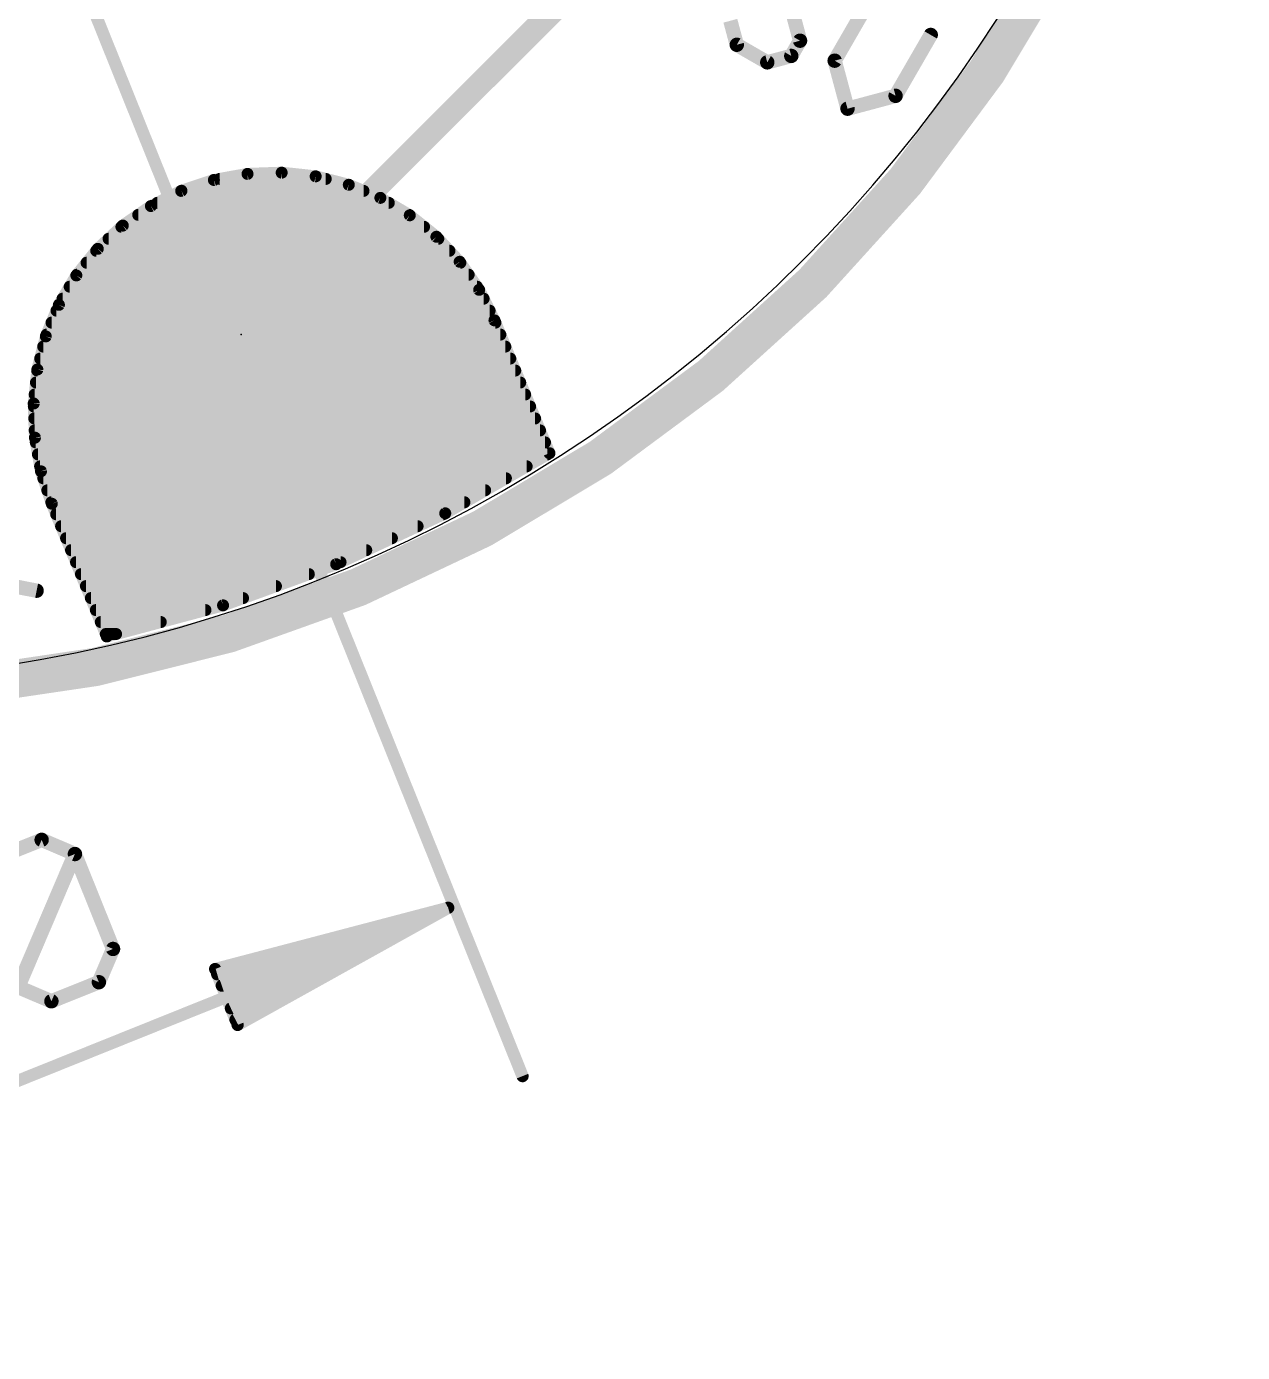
# Model space of a CAD drawing. Extents: x -22.8 to 21.3, y -24.2 to 20.5.
# Drawn here: x 2.55 to 15.44, y -22.35 to -8.29 of the extents above; entities that cross this region are included whole.
import ezdxf

# ---------------------------------------------------------------- set-up
doc = ezdxf.new("R2010")
doc.units = 0
for name, color, linetype in [('1', 12, 'CONTINUOUS'), ('16', 132, 'CONTINUOUS'), ('17', 110, 'CONTINUOUS'), ('20', 53, 'CONTINUOUS'), ('21', 40, 'CONTINUOUS'), ('23', 53, 'CONTINUOUS'), ('47', 253, 'CONTINUOUS')]:
    doc.layers.add(name, color=color, linetype=linetype)

# ---------------------------------------------------------------- blocks, each defined once
blk = doc.blocks.new('ROUNDP')
at = {"const_width": 0.5}
blk.add_lwpolyline([(0, -0.25, 1), (0, 0.25, 1), (0, -0.25)], format="xyb", dxfattribs=at)

msp = doc.modelspace()

# ---------------------------------------------------------------- linework, layer by layer
at = {"layer": '1', "const_width": 0.127}
for points in [[(4.8947, -9.8529), (4.538, -9.9172)], [(4.6003, -9.906), (5.7242, -9.906)], [(5.2569, -9.8399), (4.8947, -9.8529)], [(5.6172, -9.8787), (5.2569, -9.8399)], [(5.9683, -9.9683), (5.6172, -9.8787)], [(4.1942, -10.0317), (3.8701, -10.1939)], [(4.1915, -10.033), (6.1245, -10.033)], [(4.538, -9.9172), (4.1942, -10.0317)], [(6.3032, -10.107), (5.9683, -9.9683)], [(3.9378, -10.16), (6.3925, -10.16)], [(6.6148, -10.2919), (6.3032, -10.107)], [(3.8701, -10.1939), (3.5724, -10.4006)], [(3.736, -10.287), (6.6065, -10.287)], [(6.897, -10.5193), (6.6148, -10.2919)], [(3.5724, -10.4006), (3.3072, -10.6475)], [(3.558, -10.414), (6.7663, -10.414)], [(3.4216, -10.541), (6.9172, -10.541)], [(7.144, -10.7846), (6.897, -10.5193)], [(3.3072, -10.6475), (3.0798, -10.9297)], [(3.2907, -10.668), (7.0354, -10.668)], [(3.1884, -10.795), (7.1512, -10.795)], [(7.3506, -11.0822), (7.144, -10.7846)], [(3.0798, -10.9297), (2.8949, -11.2414)], [(3.086, -10.922), (7.2394, -10.922)], [(3.009, -11.049), (7.3276, -11.049)], [(7.5129, -11.4063), (7.3506, -11.0822)], [(2.8949, -11.2414), (2.7562, -11.5762)], [(2.8694, -11.303), (7.4611, -11.303)], [(2.9337, -11.176), (7.3976, -11.176)], [(2.8167, -11.43), (7.5227, -11.43)], [(8.0961, -12.8143), (7.5129, -11.4063)], [(2.7562, -11.5762), (2.6666, -11.9273)], [(2.7641, -11.557), (7.5753, -11.557)], [(2.7287, -11.684), (7.6279, -11.684)], [(2.6963, -11.811), (7.6805, -11.811)], [(2.6666, -11.9273), (2.6278, -12.2877)], [(2.6654, -11.938), (7.7331, -11.938)], [(2.6518, -12.065), (7.7857, -12.065)], [(2.6278, -12.2877), (2.6408, -12.6498)], [(2.6381, -12.192), (7.8383, -12.192)], [(2.6289, -12.319), (7.8909, -12.319)], [(2.6335, -12.446), (7.9435, -12.446)], [(2.638, -12.573), (7.9961, -12.573)], [(2.6408, -12.6498), (2.7051, -13.0065)], [(2.6498, -12.7), (8.0487, -12.7)], [(2.6727, -12.827), (8.0741, -12.827)], [(6.991, -13.4523), (8.0961, -12.8143)], [(2.6956, -12.954), (7.8541, -12.954)], [(2.7051, -13.0065), (2.8196, -13.3503)], [(2.7299, -13.081), (7.6341, -13.081)], [(2.7722, -13.208), (7.4142, -13.208)], [(2.8144, -13.335), (7.1942, -13.335)], [(2.8196, -13.3503), (3.4028, -14.7583)], [(2.8658, -13.462), (6.9702, -13.462)], [(5.8345, -13.9916), (6.991, -13.4523)], [(2.9184, -13.589), (6.6979, -13.589)], [(2.971, -13.716), (6.4255, -13.716)], [(3.0236, -13.843), (6.1532, -13.843)], [(3.0762, -13.97), (5.8808, -13.97)], [(3.1288, -14.097), (5.5449, -14.097)], [(4.6353, -14.4281), (5.8345, -13.9916)], [(3.1814, -14.224), (5.196, -14.224)], [(3.234, -14.351), (4.8471, -14.351)], [(3.2866, -14.478), (4.449, -14.478)], [(3.4028, -14.7583), (4.6353, -14.4281)], [(3.3392, -14.605), (3.975, -14.605)], [(3.3919, -14.732), (3.501, -14.732)]]:
    msp.add_lwpolyline(points, dxfattribs=at)
at = {"layer": '1', "const_width": 0.0635}
for points in [[(4.6003, -9.8742, 1), (4.6003, -9.9378)], [(4.8936, -9.8211, 1), (4.8958, -9.8846)], [(4.9003, -9.8841, 1), (4.8891, -9.8216)], [(5.2603, -9.8084, 1), (5.2535, -9.8715)], [(5.258, -9.8717, 1), (5.2557, -9.8082)], [(5.625, -9.8479, 1), (5.6093, -9.9094)], [(5.6138, -9.9103, 1), (5.6206, -9.8471)], [(5.7242, -9.9378, 1), (5.7242, -9.8742)], [(4.1915, -10.0013, 1), (4.1915, -10.0648)], [(4.1842, -10.0015, 1), (4.2042, -10.0618)], [(4.2084, -10.0601, 1), (4.18, -10.0033)], [(4.5324, -9.886, 1), (4.5437, -9.9485)], [(4.5481, -9.9474, 1), (4.528, -9.8871)], [(5.9805, -9.939, 1), (5.9562, -9.9976)], [(5.9605, -9.9991, 1), (5.9762, -9.9375)], [(6.1245, -10.0648, 1), (6.1245, -10.0013)], [(3.9378, -10.1282, 1), (3.9378, -10.1918)], [(6.3194, -10.0797, 1), (6.287, -10.1343)], [(6.291, -10.1363, 1), (6.3153, -10.0777)], [(6.3925, -10.1918, 1), (6.3925, -10.1282)], [(3.736, -10.2553, 1), (3.736, -10.3188)], [(3.8559, -10.1655, 1), (3.8843, -10.2223)], [(3.8882, -10.22, 1), (3.852, -10.1678)], [(6.6347, -10.2672, 1), (6.5949, -10.3166)], [(6.5986, -10.3192, 1), (6.631, -10.2646)], [(6.6065, -10.3188, 1), (6.6065, -10.2553)], [(3.558, -10.3822, 1), (3.558, -10.4458)], [(3.5543, -10.3745, 1), (3.5905, -10.4267)], [(3.5941, -10.4238, 1), (3.5508, -10.3773)], [(6.7663, -10.4458, 1), (6.7663, -10.3822)], [(3.4216, -10.5092, 1), (3.4216, -10.5728)], [(6.9202, -10.4977, 1), (6.8738, -10.541)], [(6.8771, -10.544, 1), (6.9169, -10.4946)], [(6.9172, -10.5728, 1), (6.9172, -10.5092)], [(3.2907, -10.6363, 1), (3.2907, -10.6998)], [(3.2856, -10.6243, 1), (3.3288, -10.6708)], [(3.3319, -10.6674, 1), (3.2825, -10.6276)], [(7.0354, -10.6998, 1), (7.0354, -10.6363)], [(3.1884, -10.7632, 1), (3.1884, -10.8268)], [(7.17, -10.7664, 1), (7.1179, -10.8027)], [(7.1207, -10.8062, 1), (7.1672, -10.7629)], [(7.1512, -10.8268, 1), (7.1512, -10.7632)], [(3.0551, -10.9098, 1), (3.1045, -10.9496)], [(3.1071, -10.9459, 1), (3.0525, -10.9135)], [(3.086, -10.8902, 1), (3.086, -10.9538)], [(7.2394, -10.9538, 1), (7.2394, -10.8902)], [(3.009, -11.0173, 1), (3.009, -11.0808)], [(7.379, -11.068, 1), (7.3222, -11.0965)], [(7.3246, -11.1004, 1), (7.3767, -11.0641)], [(7.3276, -11.0808, 1), (7.3276, -11.0173)], [(2.8694, -11.2713, 1), (2.8694, -11.3348)], [(2.8676, -11.2252, 1), (2.9222, -11.2576)], [(2.9242, -11.2535, 1), (2.8655, -11.2292)], [(2.9337, -11.1442, 1), (2.9337, -11.2078)], [(7.3976, -11.2078, 1), (7.3976, -11.1442)], [(7.4611, -11.3348, 1), (7.4611, -11.2713)], [(2.8167, -11.3982, 1), (2.8167, -11.4618)], [(7.5422, -11.3942, 1), (7.4835, -11.4185)], [(7.4845, -11.4205, 1), (7.5413, -11.3921)], [(7.5227, -11.4618, 1), (7.5227, -11.3982)], [(2.7869, -11.584, 1), (2.7254, -11.5683)], [(2.7641, -11.5252, 1), (2.7641, -11.5888)], [(7.5753, -11.5888, 1), (7.5753, -11.5252)], [(2.7287, -11.6523, 1), (2.7287, -11.7158)], [(2.7269, -11.564, 1), (2.7855, -11.5883)], [(7.6279, -11.7158, 1), (7.6279, -11.6523)], [(2.6963, -11.7792, 1), (2.6963, -11.8428)], [(7.6805, -11.8428, 1), (7.6805, -11.7792)], [(2.6654, -11.9063, 1), (2.6654, -11.9698)], [(2.6358, -11.9195, 1), (2.6973, -11.9352)], [(2.6981, -11.9307, 1), (2.635, -11.9239)], [(7.7331, -11.9698, 1), (7.7331, -11.9063)], [(2.6518, -12.0333, 1), (2.6518, -12.0968)], [(7.7857, -12.0968, 1), (7.7857, -12.0333)], [(2.6596, -12.2865, 1), (2.5961, -12.2888)], [(2.6381, -12.1602, 1), (2.6381, -12.2238)], [(7.8383, -12.2238, 1), (7.8383, -12.1602)], [(2.5963, -12.2843, 1), (2.6594, -12.2911)], [(2.6289, -12.2873, 1), (2.6289, -12.3508)], [(7.8909, -12.3508, 1), (7.8909, -12.2873)], [(2.6335, -12.4142, 1), (2.6335, -12.4778)], [(2.638, -12.5412, 1), (2.638, -12.6048)], [(7.9435, -12.4778, 1), (7.9435, -12.4142)], [(7.9961, -12.6048, 1), (7.9961, -12.5412)], [(2.672, -12.6442, 1), (2.6095, -12.6555)], [(2.609, -12.651, 1), (2.6725, -12.6487)], [(2.6498, -12.6683, 1), (2.6498, -12.7318)], [(8.0487, -12.7318, 1), (8.0487, -12.6683)], [(2.6727, -12.7952, 1), (2.6727, -12.8588)], [(8.0667, -12.8265, 1), (8.1254, -12.8022)], [(8.0741, -12.8588, 1), (8.0741, -12.7952)], [(8.1119, -12.8418, 1), (8.0802, -12.7868)], [(2.6956, -12.9223, 1), (2.6956, -12.9858)], [(7.8541, -12.9858, 1), (7.8541, -12.9223)], [(2.7352, -12.9965, 1), (2.675, -13.0165)], [(2.6739, -13.0121, 1), (2.7363, -13.0009)], [(2.7299, -13.0493, 1), (2.7299, -13.1128)], [(7.6341, -13.1128, 1), (7.6341, -13.0493)], [(2.7722, -13.1762, 1), (2.7722, -13.2398)], [(7.4142, -13.2398, 1), (7.4142, -13.1762)], [(2.8144, -13.3033, 1), (2.8144, -13.3668)], [(2.8489, -13.3382, 1), (2.7902, -13.3625)], [(2.7894, -13.3604, 1), (2.8497, -13.3403)], [(7.1942, -13.3668, 1), (7.1942, -13.3033)], [(2.8658, -13.4303, 1), (2.8658, -13.4938)], [(6.9751, -13.4248, 1), (7.0068, -13.4798)], [(6.9702, -13.4938, 1), (6.9702, -13.4303)], [(7.0044, -13.4811, 1), (6.9775, -13.4236)], [(2.9184, -13.5572, 1), (2.9184, -13.6208)], [(6.6979, -13.6208, 1), (6.6979, -13.5572)], [(2.971, -13.6843, 1), (2.971, -13.7478)], [(3.0236, -13.8112, 1), (3.0236, -13.8748)], [(6.1532, -13.8748, 1), (6.1532, -13.8112)], [(6.4255, -13.7478, 1), (6.4255, -13.6843)], [(3.0762, -13.9383, 1), (3.0762, -14.0018)], [(5.8808, -14.0018, 1), (5.8808, -13.9383)], [(3.1288, -14.0653, 1), (3.1288, -14.1288)], [(5.5449, -14.1288, 1), (5.5449, -14.0653)], [(5.821, -13.9628, 1), (5.8479, -14.0204)], [(5.8453, -14.0215, 1), (5.8236, -13.9618)], [(3.1814, -14.1922, 1), (3.1814, -14.2558)], [(5.196, -14.2558, 1), (5.196, -14.1922)], [(3.234, -14.3193, 1), (3.234, -14.3828)], [(4.8471, -14.3828, 1), (4.8471, -14.3193)], [(3.2866, -14.4463, 1), (3.2866, -14.5098)], [(4.449, -14.5098, 1), (4.449, -14.4463)], [(4.6245, -14.3982, 1), (4.6462, -14.4579)], [(4.6436, -14.4587, 1), (4.6271, -14.3974)], [(3.3392, -14.5732, 1), (3.3392, -14.6368)], [(3.975, -14.6368, 1), (3.975, -14.5732)], [(3.3919, -14.7003, 1), (3.3919, -14.7638)], [(3.3945, -14.7277, 1), (3.411, -14.789)], [(3.3734, -14.7705, 1), (3.4321, -14.7462)], [(3.501, -14.7638, 1), (3.501, -14.7003)]]:
    msp.add_lwpolyline(points, format="xyb", dxfattribs=at)
at = {"layer": '16'}
for points, const_width in [([(0.381, -15.367, 0.4142), (15.24, -0.508)], 0.4064), ([(4.6003, -9.8742, 1), (4.6003, -9.9378)], 0.0635), ([(4.8936, -9.8211, 1), (4.8958, -9.8846)], 0.0635), ([(4.9003, -9.8841, 1), (4.8891, -9.8216)], 0.0635), ([(5.2603, -9.8084, 1), (5.2535, -9.8715)], 0.0635), ([(5.258, -9.8717, 1), (5.2557, -9.8082)], 0.0635), ([(5.625, -9.8479, 1), (5.6093, -9.9094)], 0.0635), ([(5.6138, -9.9103, 1), (5.6206, -9.8471)], 0.0635), ([(5.7242, -9.9378, 1), (5.7242, -9.8742)], 0.0635), ([(4.1915, -10.0013, 1), (4.1915, -10.0648)], 0.0635), ([(4.1842, -10.0015, 1), (4.2042, -10.0618)], 0.0635), ([(4.2084, -10.0601, 1), (4.18, -10.0033)], 0.0635), ([(4.5324, -9.886, 1), (4.5437, -9.9485)], 0.0635), ([(4.5481, -9.9474, 1), (4.528, -9.8871)], 0.0635), ([(5.9805, -9.939, 1), (5.9562, -9.9976)], 0.0635), ([(5.9605, -9.9991, 1), (5.9762, -9.9375)], 0.0635), ([(6.1245, -10.0648, 1), (6.1245, -10.0013)], 0.0635), ([(3.9378, -10.1282, 1), (3.9378, -10.1918)], 0.0635), ([(6.3194, -10.0797, 1), (6.287, -10.1343)], 0.0635), ([(6.291, -10.1363, 1), (6.3153, -10.0777)], 0.0635), ([(6.3925, -10.1918, 1), (6.3925, -10.1282)], 0.0635), ([(3.736, -10.2553, 1), (3.736, -10.3188)], 0.0635), ([(3.8559, -10.1655, 1), (3.8843, -10.2223)], 0.0635), ([(3.8882, -10.22, 1), (3.852, -10.1678)], 0.0635), ([(6.6347, -10.2672, 1), (6.5949, -10.3166)], 0.0635), ([(6.5986, -10.3192, 1), (6.631, -10.2646)], 0.0635), ([(6.6065, -10.3188, 1), (6.6065, -10.2553)], 0.0635), ([(3.558, -10.3822, 1), (3.558, -10.4458)], 0.0635), ([(3.5543, -10.3745, 1), (3.5905, -10.4267)], 0.0635), ([(3.5941, -10.4238, 1), (3.5508, -10.3773)], 0.0635), ([(6.7663, -10.4458, 1), (6.7663, -10.3822)], 0.0635), ([(3.4216, -10.5092, 1), (3.4216, -10.5728)], 0.0635), ([(6.9202, -10.4977, 1), (6.8738, -10.541)], 0.0635), ([(6.8771, -10.544, 1), (6.9169, -10.4946)], 0.0635), ([(6.9172, -10.5728, 1), (6.9172, -10.5092)], 0.0635), ([(3.2907, -10.6363, 1), (3.2907, -10.6998)], 0.0635), ([(3.2856, -10.6243, 1), (3.3288, -10.6708)], 0.0635), ([(3.3319, -10.6674, 1), (3.2825, -10.6276)], 0.0635), ([(7.0354, -10.6998, 1), (7.0354, -10.6363)], 0.0635), ([(3.1884, -10.7632, 1), (3.1884, -10.8268)], 0.0635), ([(7.17, -10.7664, 1), (7.1179, -10.8027)], 0.0635), ([(7.1207, -10.8062, 1), (7.1672, -10.7629)], 0.0635), ([(7.1512, -10.8268, 1), (7.1512, -10.7632)], 0.0635), ([(3.0551, -10.9098, 1), (3.1045, -10.9496)], 0.0635), ([(3.1071, -10.9459, 1), (3.0525, -10.9135)], 0.0635), ([(3.086, -10.8902, 1), (3.086, -10.9538)], 0.0635), ([(7.2394, -10.9538, 1), (7.2394, -10.8902)], 0.0635), ([(3.009, -11.0173, 1), (3.009, -11.0808)], 0.0635), ([(7.379, -11.068, 1), (7.3222, -11.0965)], 0.0635), ([(7.3246, -11.1004, 1), (7.3767, -11.0641)], 0.0635), ([(7.3276, -11.0808, 1), (7.3276, -11.0173)], 0.0635), ([(2.8694, -11.2713, 1), (2.8694, -11.3348)], 0.0635), ([(2.8676, -11.2252, 1), (2.9222, -11.2576)], 0.0635), ([(2.9242, -11.2535, 1), (2.8655, -11.2292)], 0.0635), ([(2.9337, -11.1442, 1), (2.9337, -11.2078)], 0.0635), ([(7.3976, -11.2078, 1), (7.3976, -11.1442)], 0.0635), ([(7.4611, -11.3348, 1), (7.4611, -11.2713)], 0.0635), ([(2.8167, -11.3982, 1), (2.8167, -11.4618)], 0.0635), ([(4.8895, -11.43, 1), (4.7625, -11.43)], 0.127), ([(4.7811, -11.3851, 1), (4.8709, -11.4749)], 0.127), ([(7.5422, -11.3942, 1), (7.4835, -11.4185)], 0.0635), ([(7.4845, -11.4205, 1), (7.5413, -11.3921)], 0.0635), ([(7.5227, -11.4618, 1), (7.5227, -11.3982)], 0.0635), ([(2.7869, -11.584, 1), (2.7254, -11.5683)], 0.0635), ([(2.7641, -11.5252, 1), (2.7641, -11.5888)], 0.0635), ([(4.7625, -11.557, 1), (4.8895, -11.557)], 0.127), ([(7.5753, -11.5888, 1), (7.5753, -11.5252)], 0.0635), ([(2.7287, -11.6523, 1), (2.7287, -11.7158)], 0.0635), ([(2.7269, -11.564, 1), (2.7855, -11.5883)], 0.0635), ([(7.6279, -11.7158, 1), (7.6279, -11.6523)], 0.0635), ([(2.6963, -11.7792, 1), (2.6963, -11.8428)], 0.0635), ([(7.6805, -11.8428, 1), (7.6805, -11.7792)], 0.0635), ([(2.6654, -11.9063, 1), (2.6654, -11.9698)], 0.0635), ([(2.6358, -11.9195, 1), (2.6973, -11.9352)], 0.0635), ([(2.6981, -11.9307, 1), (2.635, -11.9239)], 0.0635), ([(7.7331, -11.9698, 1), (7.7331, -11.9063)], 0.0635), ([(2.6518, -12.0333, 1), (2.6518, -12.0968)], 0.0635), ([(7.7857, -12.0968, 1), (7.7857, -12.0333)], 0.0635), ([(2.6596, -12.2865, 1), (2.5961, -12.2888)], 0.0635), ([(2.6381, -12.1602, 1), (2.6381, -12.2238)], 0.0635), ([(7.8383, -12.2238, 1), (7.8383, -12.1602)], 0.0635), ([(2.5963, -12.2843, 1), (2.6594, -12.2911)], 0.0635), ([(2.6289, -12.2873, 1), (2.6289, -12.3508)], 0.0635), ([(7.8909, -12.3508, 1), (7.8909, -12.2873)], 0.0635), ([(2.6335, -12.4142, 1), (2.6335, -12.4778)], 0.0635), ([(2.638, -12.5412, 1), (2.638, -12.6048)], 0.0635), ([(7.9435, -12.4778, 1), (7.9435, -12.4142)], 0.0635), ([(7.9961, -12.6048, 1), (7.9961, -12.5412)], 0.0635), ([(2.672, -12.6442, 1), (2.6095, -12.6555)], 0.0635), ([(2.609, -12.651, 1), (2.6725, -12.6487)], 0.0635), ([(2.6498, -12.6683, 1), (2.6498, -12.7318)], 0.0635), ([(8.0487, -12.7318, 1), (8.0487, -12.6683)], 0.0635), ([(2.6727, -12.7952, 1), (2.6727, -12.8588)], 0.0635), ([(8.0667, -12.8265, 1), (8.1254, -12.8022)], 0.0635), ([(8.0741, -12.8588, 1), (8.0741, -12.7952)], 0.0635), ([(8.1119, -12.8418, 1), (8.0802, -12.7868)], 0.0635), ([(2.6956, -12.9223, 1), (2.6956, -12.9858)], 0.0635), ([(7.8541, -12.9858, 1), (7.8541, -12.9223)], 0.0635), ([(2.7352, -12.9965, 1), (2.675, -13.0165)], 0.0635), ([(2.6739, -13.0121, 1), (2.7363, -13.0009)], 0.0635), ([(2.7299, -13.0493, 1), (2.7299, -13.1128)], 0.0635), ([(7.6341, -13.1128, 1), (7.6341, -13.0493)], 0.0635), ([(2.7722, -13.1762, 1), (2.7722, -13.2398)], 0.0635), ([(7.4142, -13.2398, 1), (7.4142, -13.1762)], 0.0635), ([(2.8144, -13.3033, 1), (2.8144, -13.3668)], 0.0635), ([(2.8489, -13.3382, 1), (2.7902, -13.3625)], 0.0635), ([(2.7894, -13.3604, 1), (2.8497, -13.3403)], 0.0635), ([(7.1942, -13.3668, 1), (7.1942, -13.3033)], 0.0635), ([(2.8658, -13.4303, 1), (2.8658, -13.4938)], 0.0635), ([(6.9751, -13.4248, 1), (7.0068, -13.4798)], 0.0635), ([(6.9702, -13.4938, 1), (6.9702, -13.4303)], 0.0635), ([(7.0044, -13.4811, 1), (6.9775, -13.4236)], 0.0635), ([(2.9184, -13.5572, 1), (2.9184, -13.6208)], 0.0635), ([(6.6979, -13.6208, 1), (6.6979, -13.5572)], 0.0635), ([(2.971, -13.6843, 1), (2.971, -13.7478)], 0.0635), ([(3.0236, -13.8112, 1), (3.0236, -13.8748)], 0.0635), ([(6.1532, -13.8748, 1), (6.1532, -13.8112)], 0.0635), ([(6.4255, -13.7478, 1), (6.4255, -13.6843)], 0.0635), ([(3.0762, -13.9383, 1), (3.0762, -14.0018)], 0.0635), ([(5.8808, -14.0018, 1), (5.8808, -13.9383)], 0.0635), ([(3.1288, -14.0653, 1), (3.1288, -14.1288)], 0.0635), ([(5.5449, -14.1288, 1), (5.5449, -14.0653)], 0.0635), ([(5.821, -13.9628, 1), (5.8479, -14.0204)], 0.0635), ([(5.8453, -14.0215, 1), (5.8236, -13.9618)], 0.0635), ([(3.1814, -14.1922, 1), (3.1814, -14.2558)], 0.0635), ([(5.196, -14.2558, 1), (5.196, -14.1922)], 0.0635), ([(3.234, -14.3193, 1), (3.234, -14.3828)], 0.0635), ([(4.8471, -14.3828, 1), (4.8471, -14.3193)], 0.0635), ([(3.2866, -14.4463, 1), (3.2866, -14.5098)], 0.0635), ([(4.449, -14.5098, 1), (4.449, -14.4463)], 0.0635), ([(4.6245, -14.3982, 1), (4.6462, -14.4579)], 0.0635), ([(4.6436, -14.4587, 1), (4.6271, -14.3974)], 0.0635), ([(3.3392, -14.5732, 1), (3.3392, -14.6368)], 0.0635), ([(3.975, -14.6368, 1), (3.975, -14.5732)], 0.0635), ([(3.3919, -14.7003, 1), (3.3919, -14.7638)], 0.0635), ([(3.3945, -14.7277, 1), (3.411, -14.789)], 0.0635), ([(3.3734, -14.7705, 1), (3.4321, -14.7462)], 0.0635), ([(3.501, -14.7638, 1), (3.501, -14.7003)], 0.0635)]:
    msp.add_lwpolyline(points, format="xyb", dxfattribs=dict(at, const_width=const_width))
for points, const_width in [([(8.636, -7.62), (4.826, -11.43)], 0.254), ([(4.8947, -9.8529), (4.538, -9.9172)], 0.127), ([(4.6003, -9.906), (5.7242, -9.906)], 0.127), ([(5.2569, -9.8399), (4.8947, -9.8529)], 0.127), ([(5.6172, -9.8787), (5.2569, -9.8399)], 0.127), ([(5.9683, -9.9683), (5.6172, -9.8787)], 0.127), ([(4.1942, -10.0317), (3.8701, -10.1939)], 0.127), ([(4.1915, -10.033), (6.1245, -10.033)], 0.127), ([(4.538, -9.9172), (4.1942, -10.0317)], 0.127), ([(6.3032, -10.107), (5.9683, -9.9683)], 0.127), ([(3.9378, -10.16), (6.3925, -10.16)], 0.127), ([(6.6148, -10.2919), (6.3032, -10.107)], 0.127), ([(3.8701, -10.1939), (3.5724, -10.4006)], 0.127), ([(3.736, -10.287), (6.6065, -10.287)], 0.127), ([(6.897, -10.5193), (6.6148, -10.2919)], 0.127), ([(3.5724, -10.4006), (3.3072, -10.6475)], 0.127), ([(3.558, -10.414), (6.7663, -10.414)], 0.127), ([(3.4216, -10.541), (6.9172, -10.541)], 0.127), ([(7.144, -10.7846), (6.897, -10.5193)], 0.127), ([(3.3072, -10.6475), (3.0798, -10.9297)], 0.127), ([(3.2907, -10.668), (7.0354, -10.668)], 0.127), ([(3.1884, -10.795), (7.1512, -10.795)], 0.127), ([(7.3506, -11.0822), (7.144, -10.7846)], 0.127), ([(3.0798, -10.9297), (2.8949, -11.2414)], 0.127), ([(3.086, -10.922), (7.2394, -10.922)], 0.127), ([(3.009, -11.049), (7.3276, -11.049)], 0.127), ([(7.5129, -11.4063), (7.3506, -11.0822)], 0.127), ([(2.8949, -11.2414), (2.7562, -11.5762)], 0.127), ([(2.8694, -11.303), (7.4611, -11.303)], 0.127), ([(2.9337, -11.176), (7.3976, -11.176)], 0.127), ([(2.8167, -11.43), (7.5227, -11.43)], 0.127), ([(4.826, -11.43), (4.826, -11.557)], 0.254), ([(8.0961, -12.8143), (7.5129, -11.4063)], 0.127), ([(2.7562, -11.5762), (2.6666, -11.9273)], 0.127), ([(2.7641, -11.557), (7.5753, -11.557)], 0.127), ([(2.7287, -11.684), (7.6279, -11.684)], 0.127), ([(2.6963, -11.811), (7.6805, -11.811)], 0.127), ([(2.6666, -11.9273), (2.6278, -12.2877)], 0.127), ([(2.6654, -11.938), (7.7331, -11.938)], 0.127), ([(2.6518, -12.065), (7.7857, -12.065)], 0.127), ([(2.6278, -12.2877), (2.6408, -12.6498)], 0.127), ([(2.6381, -12.192), (7.8383, -12.192)], 0.127), ([(2.6289, -12.319), (7.8909, -12.319)], 0.127), ([(2.6335, -12.446), (7.9435, -12.446)], 0.127), ([(2.638, -12.573), (7.9961, -12.573)], 0.127), ([(2.6408, -12.6498), (2.7051, -13.0065)], 0.127), ([(2.6498, -12.7), (8.0487, -12.7)], 0.127), ([(2.6727, -12.827), (8.0741, -12.827)], 0.127), ([(6.991, -13.4523), (8.0961, -12.8143)], 0.127), ([(2.6956, -12.954), (7.8541, -12.954)], 0.127), ([(2.7051, -13.0065), (2.8196, -13.3503)], 0.127), ([(2.7299, -13.081), (7.6341, -13.081)], 0.127), ([(2.7722, -13.208), (7.4142, -13.208)], 0.127), ([(2.8144, -13.335), (7.1942, -13.335)], 0.127), ([(2.8196, -13.3503), (3.4028, -14.7583)], 0.127), ([(2.8658, -13.462), (6.9702, -13.462)], 0.127), ([(5.8345, -13.9916), (6.991, -13.4523)], 0.127), ([(2.9184, -13.589), (6.6979, -13.589)], 0.127), ([(2.971, -13.716), (6.4255, -13.716)], 0.127), ([(3.0236, -13.843), (6.1532, -13.843)], 0.127), ([(3.0762, -13.97), (5.8808, -13.97)], 0.127), ([(3.1288, -14.097), (5.5449, -14.097)], 0.127), ([(4.6353, -14.4281), (5.8345, -13.9916)], 0.127), ([(3.1814, -14.224), (5.196, -14.224)], 0.127), ([(3.234, -14.351), (4.8471, -14.351)], 0.127), ([(3.2866, -14.478), (4.449, -14.478)], 0.127), ([(3.4028, -14.7583), (4.6353, -14.4281)], 0.127), ([(3.3392, -14.605), (3.975, -14.605)], 0.127), ([(3.3919, -14.732), (3.501, -14.732)], 0.127)]:
    msp.add_lwpolyline(points, dxfattribs=dict(at, const_width=const_width))
at = {"layer": '20'}
msp.add_arc((0, 0), 15.24, 270, 0, dxfattribs=at)
at = {"layer": '21', "const_width": 0.1524}
for points in [[(11.4925, -8.0064), (11.1196, -8.6522)], [(10.0819, -8.4836), (10.0137, -8.2289)], [(10.6845, -8.1856), (10.7527, -8.4403)], [(10.4048, -8.67), (10.0819, -8.4836)], [(10.7527, -8.4403), (10.6595, -8.6018)], [(11.7654, -9.025), (12.1383, -8.3792)], [(10.6595, -8.6018), (10.4048, -8.67)], [(11.1196, -8.6522), (11.2561, -9.1615)], [(11.2561, -9.1615), (11.7654, -9.025)], [(2.6586, -14.2727), (1.3399, -14.0119)]]:
    msp.add_lwpolyline(points, dxfattribs=at)
at = {"layer": '21', "const_width": 0.0762}
for points in [[(10.101, -8.4506, 1), (10.0629, -8.5166)], [(10.0451, -8.4934, 1), (10.1187, -8.4737)], [(10.7159, -8.4502, 1), (10.7895, -8.4304)], [(10.7857, -8.4594, 1), (10.7197, -8.4213)], [(12.1713, -8.3983, 1), (12.1053, -8.3602)], [(10.6265, -8.5827, 1), (10.6925, -8.6208)], [(10.6693, -8.6386, 1), (10.6496, -8.565)], [(11.1564, -8.6423, 1), (11.0828, -8.662)], [(10.395, -8.6332, 1), (10.4147, -8.7068)], [(10.3858, -8.703, 1), (10.4239, -8.637)], [(11.0866, -8.6331, 1), (11.1526, -8.6712)], [(11.7324, -9.006, 1), (11.7984, -9.0441)], [(11.7753, -9.0618, 1), (11.7556, -8.9882)], [(11.2462, -9.1247, 1), (11.266, -9.1983)], [(11.2193, -9.1713, 1), (11.2929, -9.1516)], [(2.6512, -14.3101, 1), (2.666, -14.2354)]]:
    msp.add_lwpolyline(points, format="xyb", dxfattribs=at)
at = {"layer": '23'}
msp.add_point((4.826, -11.557), dxfattribs=at)
at = {"layer": '47'}
for points, const_width in [([(0, 0), (7.8103, -19.4201)], 0.13), ([(2.2087, -17.1169), (2.7119, -16.9146)], 0.1524), ([(2.7119, -16.9146), (3.0646, -17.065)], 0.1524), ([(2.4628, -18.476), (3.0646, -17.065)], 0.1524), ([(3.0646, -17.065), (3.4692, -18.0714)], 0.1524), ([(-4.541, -22.2857), (7.0224, -17.6352)], 0.13), ([(7.0224, -17.6352), (4.5513, -18.2849)], 0.13), ([(7.0224, -17.6352), (4.5734, -18.3399)], 0.13), ([(7.0224, -17.6352), (4.6219, -18.4605)], 0.13), ([(4.7189, -18.7017), (7.0224, -17.6352)], 0.13), ([(4.7675, -18.8223), (7.0224, -17.6352)], 0.13), ([(4.7896, -18.8773), (7.0224, -17.6352)], 0.13), ([(3.4692, -18.0714), (3.3187, -18.4242)], 0.1524), ([(4.5513, -18.2849), (4.7896, -18.8773)], 0.13), ([(2.8155, -18.6265), (2.4628, -18.476)], 0.1524), ([(3.3187, -18.4242), (2.8155, -18.6265)], 0.1524)]:
    msp.add_lwpolyline(points, dxfattribs=dict(at, const_width=const_width))
for points, const_width in [([(2.7268, -16.8796, 1), (2.6969, -16.9496)], 0.0762), ([(2.7261, -16.9499, 1), (2.6977, -16.8792)], 0.0762), ([(3.1, -17.0508, 1), (3.0293, -17.0793)], 0.0762), ([(3.0997, -17.08, 1), (3.0296, -17.0501)], 0.0762), ([(3.0497, -17.1001, 1), (3.0796, -17.03)], 0.0762), ([(7.0382, -17.6636, 1), (7.0066, -17.6068)], 0.065), ([(7.0375, -17.664, 1), (7.0072, -17.6065)], 0.065), ([(7.036, -17.6647, 1), (7.0087, -17.6057)], 0.065), ([(7.0345, -17.6654, 1), (7.0102, -17.6051)], 0.065), ([(7.0329, -17.6659, 1), (7.0118, -17.6045)], 0.065), ([(7.0313, -17.6664, 1), (7.0134, -17.604)], 0.065), ([(7.0306, -17.6666, 1), (7.0141, -17.6038)], 0.065), ([(3.5042, -18.0864, 1), (3.4341, -18.0565)], 0.0762), ([(3.4338, -18.0857, 1), (3.5045, -18.0572)], 0.0762), ([(4.5815, -18.2728, 1), (4.5212, -18.297)], 0.065), ([(4.5431, -18.2535, 1), (4.5596, -18.3163)], 0.065), ([(4.5644, -18.3086, 1), (4.5824, -18.3711)], 0.065), ([(3.2837, -18.4092, 1), (3.3538, -18.4391)], 0.0762), ([(3.3329, -18.4595, 1), (3.3045, -18.3888)], 0.0762), ([(4.6114, -18.4297, 1), (4.6325, -18.4912)], 0.065), ([(2.8013, -18.5911, 1), (2.8297, -18.6618)], 0.0762), ([(2.8006, -18.6615, 1), (2.8305, -18.5914)], 0.0762), ([(4.7053, -18.6722, 1), (4.7326, -18.7312)], 0.065), ([(4.7523, -18.7936, 1), (4.7826, -18.8511)], 0.065), ([(4.7738, -18.8489, 1), (4.8054, -18.9057)], 0.065), ([(4.7594, -18.8894, 1), (4.8197, -18.8652)], 0.065), ([(7.7801, -19.4323, 1), (7.8404, -19.408)], 0.065)]:
    msp.add_lwpolyline(points, format="xyb", dxfattribs=dict(at, const_width=const_width))

# ---------------------------------------------------------------- block references
at = {"layer": '17', "xscale": 2.54, "yscale": 2.54, "rotation": 202.5}
msp.add_blockref('ROUNDP', (4.826, -11.557), dxfattribs=at)
msp.add_blockref('ROUNDP', (4.826, -11.557), dxfattribs=at)

doc.saveas('drawing.dxf')
